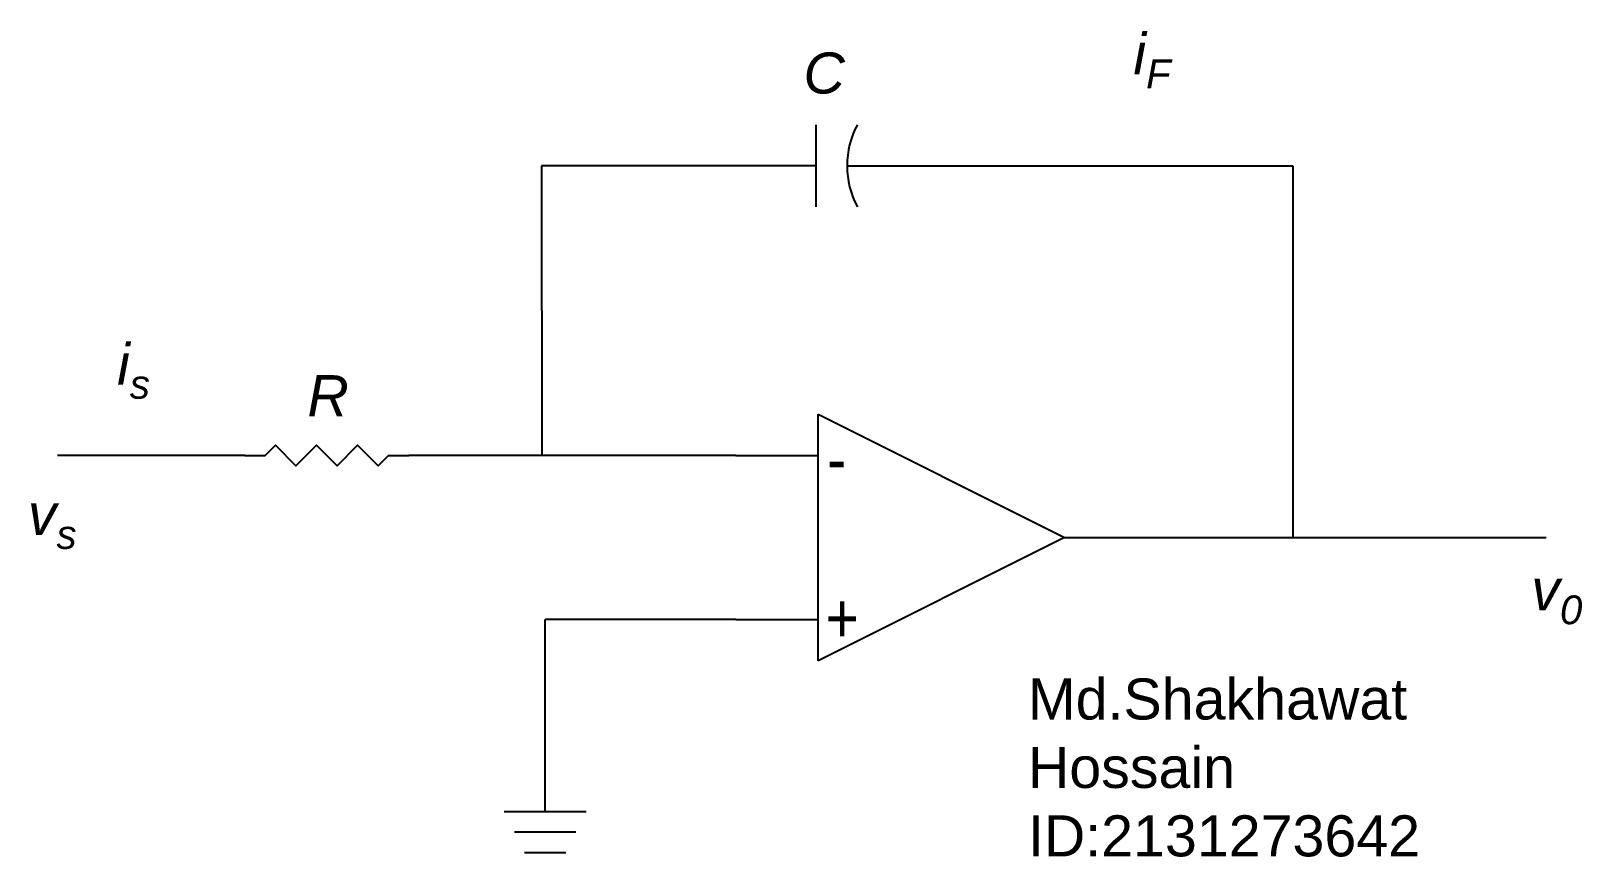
# Model space of a CAD drawing. Header units: inches. Extents: x 21.06 to 24.83, y 12.62 to 14.63.
import ezdxf

# ---------------------------------------------------------------- set-up
doc = ezdxf.new("R2010")
doc.units = ezdxf.units.IN
doc.header["$MEASUREMENT"] = 0
doc.styles.get("Standard").update_dxf_attribs({"font": 'arial.ttf'})

# ---------------------------------------------------------------- blocks, each defined once
blk = doc.blocks.new('Operational Amplifier')
at = {"color": 7}
for p, q in [((0.200001, 0.5), (0.800001, 0.200001)), ((0.200001, -0.099999), (0.200001, 0.5)), ((0, 0.400001), (0.200001, 0.400001)), ((0.800001, 0.200001), (0.200001, -0.099999)), ((0.800001, 0.200001), (1, 0.200001)), ((0, 0), (0.200001, 0))]:
    blk.add_line(p, q, dxfattribs=at)
at = {"color": 7, "width": 0.833}
for s, p in [('-', (0.222555, 0.33127)), ('+', (0.218213, -0.056269))]:
    blk.add_text(s, height=0.12, dxfattribs=at).set_placement(p)
blk = doc.blocks.new('Resistor')
at = {"color": 7}
blk.add_lwpolyline([(0, 0), (0.05, 0), (0.075, 0.025), (0.125, -0.025), (0.175, 0.025), (0.225, -0.025), (0.275, 0.025), (0.325, -0.025), (0.35, 0), (0.4, 0)], dxfattribs=at)
blk = doc.blocks.new('Capacitor')
at = {"color": 7}
for p, q in [((0.15, -0.1), (0.15, 0.1)), ((0.15, 0), (0, 0)), ((0.225, 0), (0.4, 0))]:
    blk.add_line(p, q, dxfattribs=at)
blk.add_arc((0.4375, 0), 0.2125, 151.9275, 208.0725, dxfattribs=at)
blk = doc.blocks.new('Ground')
at = {"color": 7}
for p, q in [((-0.1, 0), (0.1, 0)), ((0.075, -0.05), (-0.075, -0.05)), ((-0.05, -0.1), (0.05, -0.1))]:
    blk.add_line(p, q, dxfattribs=at)

msp = doc.modelspace()

# ---------------------------------------------------------------- linework, layer by layer
for p, q in [((22.8185, 14.3019), (22.2995, 14.3019)), ((22.2995, 14.3019), (22.2997, 13.5964)), ((23.2185, 14.3019), (24.129, 14.3019)), ((24.129, 14.3019), (24.129, 13.3966)), ((21.5761, 13.5963), (21.1204, 13.5963)), ((22.7727, 13.5966), (21.9761, 13.5963)), ((23.7727, 13.3966), (24.746, 13.3966)), ((22.308, 12.7292), (22.308, 13.1966)), ((22.7727, 13.1966), (22.308, 13.1966))]:
    msp.add_line(p, q)

# ---------------------------------------------------------------- block references
for name, p in [('Capacitor', (22.8185, 14.3019)), ('Operational Amplifier', (22.7727, 13.1966)), ('Resistor', (21.5761, 13.5963)), ('Ground', (22.308, 12.7292))]:
    msp.add_blockref(name, p)

# ---------------------------------------------------------------- texts
at = {"attachment_point": 1}
for s, width, heights, insert, char_height in [('\\A1;{\\fArial|b0|i1|c0|p34;i\\H0.7x;\\S^ F;}', 0.500239, [0], (23.7409, 14.6249), 0.1), ('{\\fArial|b0|i1|c0|p34;C}', 0.327564, [0], (22.9373, 14.5779), 0.1), ('{\\H1.08333x;͢͢}', 0.536218, [0.2423], (23.7504, 14.6641), 0.2), ('\\A1;{\\fArial|b0|i1|c0|p34;i\\H0.7x;\\S^ s;}', 0.131927, [0], (21.2654, 13.8687), 0.1), ('{\\fArial|b0|i1|c0|p34;R}', 0.239748, [0], (21.7289, 13.792), 0.1), ('{\\H1.08333x;͢͢}', 0.536218, [0.2423], (21.2654, 13.9687), 0.2), ('\\A1;{\\fArial|b0|i1|c0|p34;v\\H0.7x;\\S^ s;}', 0.442592, [0], (21.048, 13.5029), 0.1), ('\\A1;{\\fArial|b0|i1|c0|p34;v\\H0.7x;\\S^ 0;}', 0.494711, [0], (24.7102, 13.3194), 0.1), ('Md.Shakhawat Hossain\\PID:2131273642', 1.005873, [0], (23.4839, 13.0533), 0.1)]:
    msp.add_mtext_dynamic_manual_height_columns(s, width=width, gutter_width=1, heights=heights, dxfattribs=dict(at, insert=insert, char_height=char_height))

doc.saveas('drawing.dxf')
